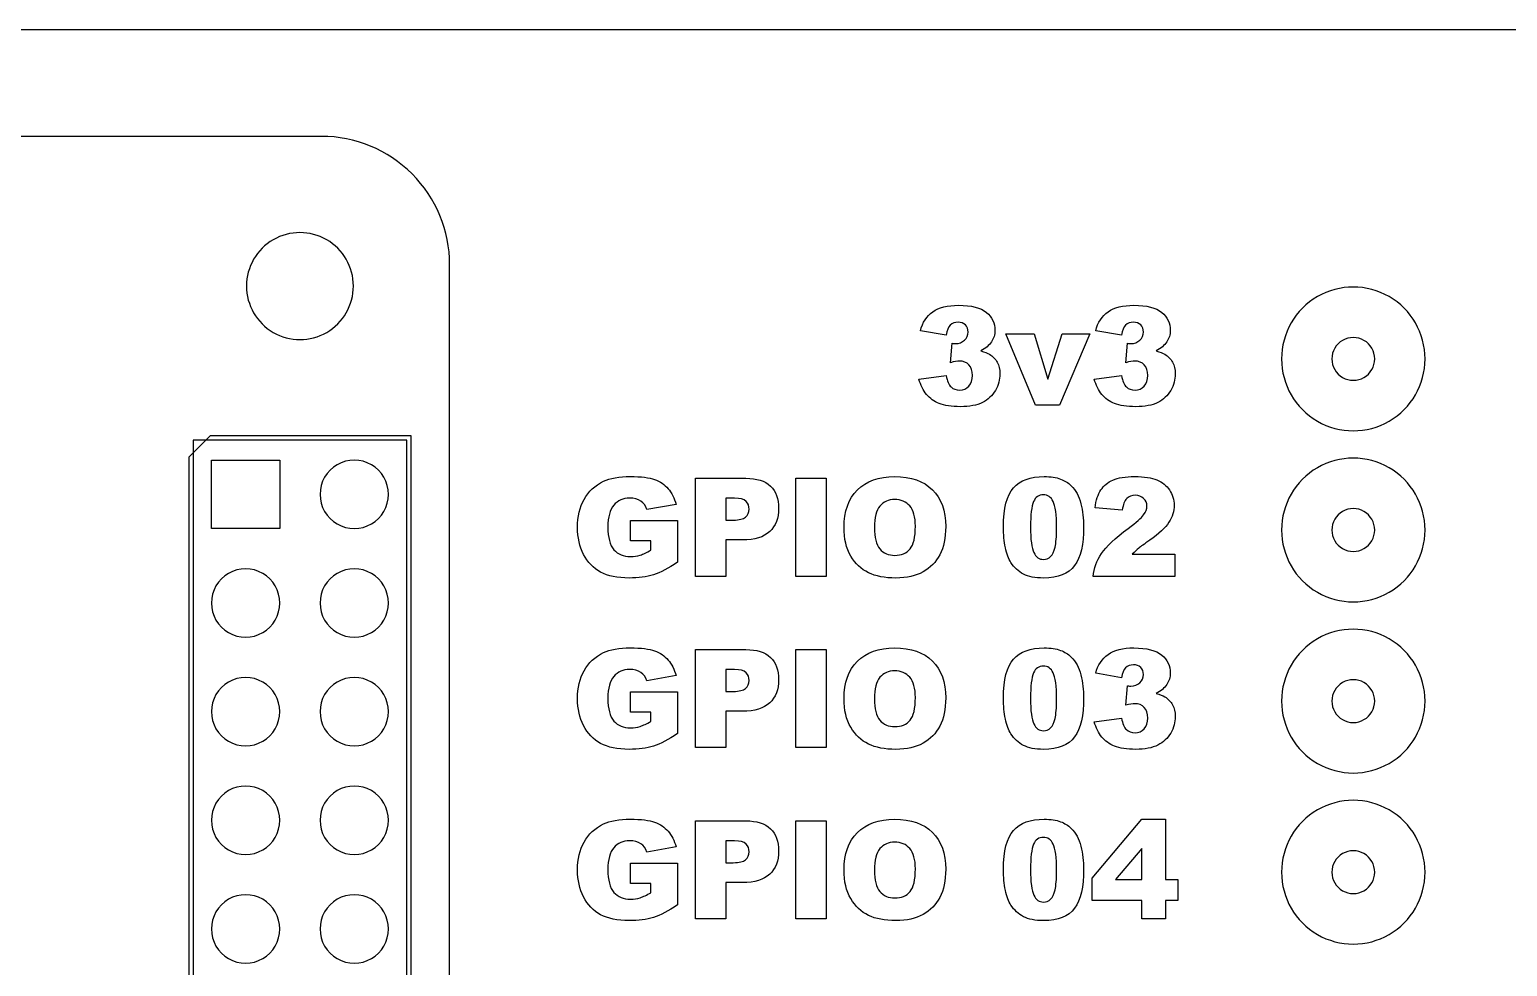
# Model space of a CAD drawing. Extents: x 24 to 191, y 8 to 99.
# Drawn here: x 72.82 to 107.38, y 77.22 to 99.12 of the extents above; entities that cross this region are included whole.
import ezdxf

# ---------------------------------------------------------------- set-up
doc = ezdxf.new("R2010")
doc.units = 0
for name, color, linetype in [('Innter_Cuts', 7, 'CONTINUOUS'), ('Line_Etch', 7, 'CONTINUOUS'), ('Outer_Cuts', 7, 'CONTINUOUS'), ('Text_Etch', 7, 'CONTINUOUS')]:
    doc.layers.add(name, color=color, linetype=linetype)

msp = doc.modelspace()

# ---------------------------------------------------------------- linework, layer by layer
at = {"layer": 'Innter_Cuts', "color": 3}
msp.add_lwpolyline([(80.395013, 93.125328), (80.395013, 93.125328), (80.395013, 93.125328), (80.395013, 93.125328)], close=True, dxfattribs=at)
for points in [[(79.770012, 94.207862), (79.383261, 94.431153), (78.906762, 94.431153), (78.520011, 94.207862)], [(78.520011, 94.207862), (78.133259, 93.984571), (77.89501, 93.571911), (77.89501, 93.125328)], [(80.395013, 93.125328), (80.395013, 93.571911), (80.156764, 93.984571), (79.770012, 94.207862)], [(77.89501, 93.125328), (77.89501, 92.678748), (78.133259, 92.266091), (78.520011, 92.042797)], [(79.770012, 92.042797), (80.156764, 92.266091), (80.395013, 92.678748), (80.395013, 93.125328)], [(78.520011, 92.042797), (78.906762, 91.819506), (79.383261, 91.819506), (79.770012, 92.042797)]]:
    msp.add_open_spline(points, degree=3, dxfattribs=at)
at = {"layer": 'Line_Etch', "color": 7}
for points in [[(79.64501, 96.625324), (29.645012, 96.625324)], [(82.645013, 14.625321), (82.645013, 93.625327)]]:
    msp.add_lwpolyline(points, dxfattribs=at)
for points in [[(104.27287, 91.421787), (104.27287, 91.421787), (104.27287, 91.421787), (104.27287, 91.421787)], [(105.450251, 91.421787), (105.450251, 91.421787), (105.450251, 91.421787), (105.450251, 91.421787)], [(81.745012, 89.625327), (77.04501, 89.625327), (76.545011, 89.125328), (76.545011, 38.625338), (81.745012, 38.625338), (81.745012, 89.625327), (81.745012, 89.625327)], [(76.645011, 89.525324), (76.645011, 38.72533), (81.645012, 38.72533), (81.645012, 89.525324), (76.645011, 89.525324), (76.645011, 89.525324)], [(77.075013, 89.055325), (78.675013, 89.055325), (78.675013, 87.455326), (77.075013, 87.455326), (77.075013, 89.055325), (77.075013, 89.055325)], [(81.215013, 88.255324), (81.215013, 88.255324), (81.215013, 88.255324), (81.215013, 88.255324)], [(104.27287, 87.421786), (104.27287, 87.421786), (104.27287, 87.421786), (104.27287, 87.421786)], [(105.450251, 87.421786), (105.450251, 87.421786), (105.450251, 87.421786), (105.450251, 87.421786)], [(78.675013, 85.715327), (78.675013, 85.715327), (78.675013, 85.715327), (78.675013, 85.715327)], [(81.215013, 85.715327), (81.215013, 85.715327), (81.215013, 85.715327), (81.215013, 85.715327)], [(104.27287, 83.421786), (104.27287, 83.421786), (104.27287, 83.421786), (104.27287, 83.421786)], [(105.450251, 83.421786), (105.450251, 83.421786), (105.450251, 83.421786), (105.450251, 83.421786)], [(78.675013, 83.175324), (78.675013, 83.175324), (78.675013, 83.175324), (78.675013, 83.175324)], [(81.215013, 83.175324), (81.215013, 83.175324), (81.215013, 83.175324), (81.215013, 83.175324)], [(78.675013, 80.635327), (78.675013, 80.635327), (78.675013, 80.635327), (78.675013, 80.635327)], [(81.215013, 80.635327), (81.215013, 80.635327), (81.215013, 80.635327), (81.215013, 80.635327)], [(104.27287, 79.421785), (104.27287, 79.421785), (104.27287, 79.421785), (104.27287, 79.421785)], [(105.450251, 79.421785), (105.450251, 79.421785), (105.450251, 79.421785), (105.450251, 79.421785)], [(78.675013, 78.095324), (78.675013, 78.095324), (78.675013, 78.095324), (78.675013, 78.095324)], [(81.215013, 78.095324), (81.215013, 78.095324), (81.215013, 78.095324), (81.215013, 78.095324)]]:
    msp.add_lwpolyline(points, close=True, dxfattribs=at)
for points in [[(81.766334, 95.746648), (81.203724, 96.309255), (80.44066, 96.625324), (79.64501, 96.625324)], [(82.645013, 93.625327), (82.645013, 94.420976), (82.328944, 95.184038), (81.766334, 95.746648)], [(104.612539, 92.877258), (104.093058, 93.177644), (103.452682, 93.177644), (102.933206, 92.877258)], [(102.933206, 92.877258), (102.413726, 92.576871), (102.094281, 92.021862), (102.095489, 91.421787)], [(105.450251, 91.421787), (105.451379, 92.021862), (105.13202, 92.576871), (104.612539, 92.877258)], [(104.023036, 91.855272), (103.868251, 91.944713), (103.677491, 91.944713), (103.522709, 91.855272)], [(103.522709, 91.855272), (103.367925, 91.76583), (103.272669, 91.600555), (103.272869, 91.421787)], [(104.27287, 91.421787), (104.273076, 91.600555), (104.177818, 91.76583), (104.023036, 91.855272)], [(102.095489, 91.421787), (102.09436, 90.821712), (102.413726, 90.266702), (102.933206, 89.966313)], [(103.272869, 91.421787), (103.272669, 91.243016), (103.367925, 91.077744), (103.522709, 90.988302)], [(104.023036, 90.988302), (104.177818, 91.077744), (104.273076, 91.243016), (104.27287, 91.421787)], [(104.612539, 89.966313), (105.13202, 90.266702), (105.451458, 90.821712), (105.450251, 91.421787)], [(103.522709, 90.988302), (103.677491, 90.89886), (103.868251, 90.89886), (104.023036, 90.988302)], [(102.933206, 89.966313), (103.452682, 89.66593), (104.093058, 89.66593), (104.612539, 89.966313)], [(104.612539, 88.877257), (104.093058, 89.177643), (103.452682, 89.177643), (102.933206, 88.877257)], [(80.015009, 88.948148), (79.767489, 88.80524), (79.61501, 88.541139), (79.61501, 88.255324)], [(80.815011, 88.948148), (80.56749, 89.091054), (80.262532, 89.091054), (80.015009, 88.948148)], [(81.215013, 88.255324), (81.215013, 88.541139), (81.062534, 88.80524), (80.815011, 88.948148)], [(102.933206, 88.877257), (102.413726, 88.576871), (102.094281, 88.021861), (102.095489, 87.421786)], [(105.450251, 87.421786), (105.451379, 88.021861), (105.13202, 88.576871), (104.612539, 88.877257)], [(79.61501, 88.255324), (79.61501, 87.969515), (79.767489, 87.705411), (80.015009, 87.562505)], [(80.815011, 87.562505), (81.062534, 87.705411), (81.215013, 87.969515), (81.215013, 88.255324)], [(103.522709, 87.855271), (103.367925, 87.765829), (103.272669, 87.600554), (103.272869, 87.421786)], [(104.023036, 87.855271), (103.868251, 87.944713), (103.677491, 87.944713), (103.522709, 87.855271)], [(104.27287, 87.421786), (104.273076, 87.600554), (104.177818, 87.765829), (104.023036, 87.855271)], [(80.015009, 87.562505), (80.262532, 87.419602), (80.56749, 87.419602), (80.815011, 87.562505)], [(102.095489, 87.421786), (102.09436, 86.821711), (102.413726, 86.266701), (102.933206, 85.966318)], [(103.272869, 87.421786), (103.272669, 87.243021), (103.367925, 87.077743), (103.522709, 86.988301)], [(104.023036, 86.988301), (104.177818, 87.077743), (104.273076, 87.243021), (104.27287, 87.421786)], [(104.612539, 85.966318), (105.13202, 86.266701), (105.451458, 86.821711), (105.450251, 87.421786)], [(103.522709, 86.988301), (103.677491, 86.89886), (103.868251, 86.89886), (104.023036, 86.988301)], [(77.475012, 86.408146), (77.227492, 86.26524), (77.075013, 86.001136), (77.075013, 85.715327)], [(78.275013, 86.408146), (78.02749, 86.551052), (77.722532, 86.551052), (77.475012, 86.408146)], [(78.675013, 85.715327), (78.675013, 86.001136), (78.522534, 86.26524), (78.275013, 86.408146)], [(80.015009, 86.408146), (79.767489, 86.26524), (79.61501, 86.001136), (79.61501, 85.715327)], [(80.815011, 86.408146), (80.56749, 86.551052), (80.262532, 86.551052), (80.015009, 86.408146)], [(81.215013, 85.715327), (81.215013, 86.001136), (81.062534, 86.26524), (80.815011, 86.408146)], [(77.075013, 85.715327), (77.075013, 85.429512), (77.227492, 85.165414), (77.475012, 85.022508)], [(78.275013, 85.022508), (78.522534, 85.165414), (78.675013, 85.429512), (78.675013, 85.715327)], [(79.61501, 85.715327), (79.61501, 85.429512), (79.767489, 85.165414), (80.015009, 85.022508)], [(80.815011, 85.022508), (81.062534, 85.165414), (81.215013, 85.429512), (81.215013, 85.715327)], [(102.933206, 85.966318), (103.452682, 85.665929), (104.093058, 85.665929), (104.612539, 85.966318)], [(77.475012, 85.022508), (77.722532, 84.879599), (78.02749, 84.879599), (78.275013, 85.022508)], [(80.015009, 85.022508), (80.262532, 84.879599), (80.56749, 84.879599), (80.815011, 85.022508)], [(104.612539, 84.877257), (104.093058, 85.177645), (103.452682, 85.177645), (102.933206, 84.877257)], [(102.933206, 84.877257), (102.413726, 84.576871), (102.094281, 84.021861), (102.095489, 83.421786)], [(105.450251, 83.421786), (105.451379, 84.021861), (105.13202, 84.576871), (104.612539, 84.877257)], [(78.275013, 83.868148), (78.02749, 84.011052), (77.722532, 84.011052), (77.475012, 83.868148)], [(80.815011, 83.868148), (80.56749, 84.011052), (80.262532, 84.011052), (80.015009, 83.868148)], [(77.475012, 83.868148), (77.227492, 83.72524), (77.075013, 83.461139), (77.075013, 83.175324)], [(78.675013, 83.175324), (78.675013, 83.461139), (78.522534, 83.72524), (78.275013, 83.868148)], [(80.015009, 83.868148), (79.767489, 83.72524), (79.61501, 83.461139), (79.61501, 83.175324)], [(81.215013, 83.175324), (81.215013, 83.461139), (81.062534, 83.72524), (80.815011, 83.868148)], [(103.522709, 83.855271), (103.367925, 83.765829), (103.272669, 83.600554), (103.272869, 83.421786)], [(104.023036, 83.855271), (103.868251, 83.944713), (103.677491, 83.944713), (103.522709, 83.855271)], [(104.27287, 83.421786), (104.273076, 83.600554), (104.177818, 83.765829), (104.023036, 83.855271)], [(102.095489, 83.421786), (102.09436, 82.821711), (102.413726, 82.266701), (102.933206, 81.966318)], [(103.272869, 83.421786), (103.272669, 83.243021), (103.367925, 83.077746), (103.522709, 82.988301)], [(104.023036, 82.988301), (104.177818, 83.077746), (104.273076, 83.243021), (104.27287, 83.421786)], [(104.612539, 81.966318), (105.13202, 82.266701), (105.451458, 82.821711), (105.450251, 83.421786)], [(77.075013, 83.175324), (77.075013, 82.889515), (77.227492, 82.625411), (77.475012, 82.482505)], [(78.275013, 82.482505), (78.522534, 82.625411), (78.675013, 82.889515), (78.675013, 83.175324)], [(79.61501, 83.175324), (79.61501, 82.889515), (79.767489, 82.625411), (80.015009, 82.482505)], [(80.815011, 82.482505), (81.062534, 82.625411), (81.215013, 82.889515), (81.215013, 83.175324)], [(103.522709, 82.988301), (103.677491, 82.898859), (103.868251, 82.898859), (104.023036, 82.988301)], [(77.475012, 82.482505), (77.722532, 82.339602), (78.02749, 82.339602), (78.275013, 82.482505)], [(80.015009, 82.482505), (80.262532, 82.339602), (80.56749, 82.339602), (80.815011, 82.482505)], [(102.933206, 81.966318), (103.452682, 81.665929), (104.093058, 81.665929), (104.612539, 81.966318)], [(77.475012, 81.328146), (77.227492, 81.18524), (77.075013, 80.921139), (77.075013, 80.635327)], [(78.275013, 81.328146), (78.02749, 81.471054), (77.722532, 81.471054), (77.475012, 81.328146)], [(78.675013, 80.635327), (78.675013, 80.921139), (78.522534, 81.18524), (78.275013, 81.328146)], [(80.015009, 81.328146), (79.767489, 81.18524), (79.61501, 80.921139), (79.61501, 80.635327)], [(80.815011, 81.328146), (80.56749, 81.471054), (80.262532, 81.471054), (80.015009, 81.328146)], [(81.215013, 80.635327), (81.215013, 80.921139), (81.062534, 81.18524), (80.815011, 81.328146)], [(102.933206, 80.877256), (102.413726, 80.57687), (102.094281, 80.02186), (102.095489, 79.421785)], [(104.612539, 80.877256), (104.093058, 81.177645), (103.452682, 81.177645), (102.933206, 80.877256)], [(105.450251, 79.421785), (105.451379, 80.02186), (105.13202, 80.57687), (104.612539, 80.877256)], [(77.075013, 80.635327), (77.075013, 80.349512), (77.227492, 80.085411), (77.475012, 79.942508)], [(78.275013, 79.942508), (78.522534, 80.085411), (78.675013, 80.349512), (78.675013, 80.635327)], [(79.61501, 80.635327), (79.61501, 80.349512), (79.767489, 80.085411), (80.015009, 79.942508)], [(80.815011, 79.942508), (81.062534, 80.085411), (81.215013, 80.349512), (81.215013, 80.635327)], [(77.475012, 79.942508), (77.722532, 79.799599), (78.02749, 79.799599), (78.275013, 79.942508)], [(80.015009, 79.942508), (80.262532, 79.799599), (80.56749, 79.799599), (80.815011, 79.942508)], [(103.522709, 79.85527), (103.367925, 79.765828), (103.272669, 79.600553), (103.272869, 79.421785)], [(104.023036, 79.85527), (103.868251, 79.944712), (103.677491, 79.944712), (103.522709, 79.85527)], [(104.27287, 79.421785), (104.273076, 79.600553), (104.177818, 79.765828), (104.023036, 79.85527)], [(102.095489, 79.421785), (102.09436, 78.821713), (102.413726, 78.266703), (102.933206, 77.966317)], [(103.272869, 79.421785), (103.272669, 79.24302), (103.367925, 79.077745), (103.522709, 78.9883)], [(104.023036, 78.9883), (104.177818, 79.077745), (104.273076, 79.24302), (104.27287, 79.421785)], [(104.612539, 77.966317), (105.13202, 78.266703), (105.451458, 78.821713), (105.450251, 79.421785)], [(77.475012, 78.788148), (77.227492, 78.64524), (77.075013, 78.381139), (77.075013, 78.095324)], [(78.275013, 78.788148), (78.02749, 78.931052), (77.722532, 78.931052), (77.475012, 78.788148)], [(78.675013, 78.095324), (78.675013, 78.381139), (78.522534, 78.64524), (78.275013, 78.788148)], [(80.015009, 78.788148), (79.767489, 78.64524), (79.61501, 78.381139), (79.61501, 78.095324)], [(80.815011, 78.788148), (80.56749, 78.931052), (80.262532, 78.931052), (80.015009, 78.788148)], [(81.215013, 78.095324), (81.215013, 78.381139), (81.062534, 78.64524), (80.815011, 78.788148)], [(103.522709, 78.9883), (103.677491, 78.898859), (103.868251, 78.898859), (104.023036, 78.9883)], [(77.075013, 78.095324), (77.075013, 77.809515), (77.227492, 77.545411), (77.475012, 77.402505)], [(78.275013, 77.402505), (78.522534, 77.545411), (78.675013, 77.809515), (78.675013, 78.095324)], [(79.61501, 78.095324), (79.61501, 77.809515), (79.767489, 77.545411), (80.015009, 77.402505)], [(80.815011, 77.402505), (81.062534, 77.545411), (81.215013, 77.809515), (81.215013, 78.095324)], [(102.933206, 77.966317), (103.452682, 77.665928), (104.093058, 77.665928), (104.612539, 77.966317)], [(77.475012, 77.402505), (77.722532, 77.259599), (78.02749, 77.259599), (78.275013, 77.402505)], [(80.015009, 77.402505), (80.262532, 77.259599), (80.56749, 77.259599), (80.815011, 77.402505)]]:
    msp.add_open_spline(points, degree=3, dxfattribs=at)
at = {"layer": 'Outer_Cuts', "color": 1}
msp.add_lwpolyline([(29.086116, 99.121783), (185.667735, 99.121783)], dxfattribs=at)
at = {"layer": 'Text_Etch', "color": 7}
for points in [[(94.25336, 91.973706), (93.65103, 92.081656)], [(98.352311, 91.973706), (97.749981, 92.081656)], [(94.358073, 91.333846), (94.39087, 91.789105)], [(98.4573, 91.333846), (98.490202, 91.789105)], [(93.616534, 90.948867), (94.253284, 91.033367)], [(97.71566, 90.948867), (98.352412, 91.033367)], [(88.391221, 88.631964), (89.569282, 88.631964)], [(89.491061, 87.189506), (89.103073, 87.189506), (89.103073, 86.338425), (88.391221, 86.338425), (88.391221, 88.631964)], [(89.304831, 88.165747), (89.103022, 88.165747), (89.103073, 87.654157)], [(87.939093, 88.021819), (87.255412, 87.899786)], [(98.372651, 87.887224), (97.73434, 87.938826)], [(86.875242, 87.169166), (86.875242, 87.646336), (87.970383, 87.646336), (87.970383, 86.668538)], [(89.103073, 87.654157), (89.276722, 87.654157)], [(87.349279, 86.953216), (87.349279, 87.169118), (86.875242, 87.169166)], [(98.604191, 86.857776), (99.599214, 86.857776), (99.599214, 86.338425)], [(99.599214, 86.338425), (97.687404, 86.338425)], [(88.391221, 84.626875), (89.569282, 84.626875)], [(89.491061, 83.184417), (89.103073, 83.184417), (89.103073, 82.333337), (88.391221, 82.333337), (88.391221, 84.626875)], [(87.939093, 84.016716), (87.255412, 83.894686)], [(89.304831, 84.160666), (89.103022, 84.160666), (89.103073, 83.649076)], [(98.352311, 83.963537), (97.749981, 84.071487)], [(86.875242, 83.164086), (86.875242, 83.641245), (87.970383, 83.641245), (87.970383, 82.663443)], [(89.103073, 83.649076), (89.276722, 83.649076)], [(98.4573, 83.323677), (98.490202, 83.778944)], [(87.349279, 82.948118), (87.349279, 83.164015), (86.875242, 83.164086)], [(97.71566, 82.938686), (98.352412, 83.023186)], [(88.391221, 80.621794), (89.569282, 80.621794)], [(89.491061, 79.179337), (89.103073, 79.179337), (89.103073, 78.328253), (88.391221, 78.328253), (88.391221, 80.621794)], [(87.939093, 80.011647), (87.255412, 79.889617)], [(89.304831, 80.155577), (89.103022, 80.155577), (89.103073, 79.643987)], [(86.875242, 79.158997), (86.875242, 79.636167), (87.970383, 79.636167), (87.970383, 78.658357)], [(89.103073, 79.643987), (89.276722, 79.643987)], [(87.349279, 78.943057), (87.349279, 79.158955), (86.875242, 79.158997)]]:
    msp.add_lwpolyline(points, dxfattribs=at)
for points in [[(94.253202, 91.973605), (94.253202, 91.973605), (94.253202, 91.973605), (94.253202, 91.973605)], [(95.647312, 92.004993), (96.310662, 92.004993), (96.63294, 90.952098), (96.966182, 92.004993), (97.60918, 92.004993), (96.903602, 90.343517), (96.338822, 90.343517), (95.647312, 92.004993), (95.647312, 92.004993)], [(98.352542, 91.973605), (98.352542, 91.973605), (98.352542, 91.973605), (98.352542, 91.973605)], [(90.73795, 88.631964), (91.448232, 88.631964), (91.448232, 86.338425), (90.73795, 86.338425), (90.73795, 88.631964), (90.73795, 88.631964)], [(91.865952, 87.483624), (91.865952, 87.483624), (91.865952, 87.483624), (91.865952, 87.483624)], [(92.574663, 87.480627), (92.574663, 87.480627), (92.574663, 87.480627), (92.574663, 87.480627)], [(95.594032, 87.494577), (95.594032, 87.494577), (95.594032, 87.494577), (95.594032, 87.494577)], [(96.226232, 87.492618), (96.226232, 87.492618), (96.226232, 87.492618), (96.226232, 87.492618)], [(90.73795, 84.626875), (91.448232, 84.626875), (91.448232, 82.333337), (90.73795, 82.333337), (90.73795, 84.626875), (90.73795, 84.626875)], [(98.352542, 83.963444), (98.352542, 83.963444), (98.352542, 83.963444), (98.352542, 83.963444)], [(91.865952, 83.478546), (91.865952, 83.478546), (91.865952, 83.478546), (91.865952, 83.478546)], [(92.574663, 83.475546), (92.574663, 83.475546), (92.574663, 83.475546), (92.574663, 83.475546)], [(95.594032, 83.489468), (95.594032, 83.489468), (95.594032, 83.489468), (95.594032, 83.489468)], [(96.226232, 83.487527), (96.226232, 83.487527), (96.226232, 83.487527), (96.226232, 83.487527)], [(90.73795, 80.621794), (91.448232, 80.621794), (91.448232, 78.328253), (90.73795, 78.328253), (90.73795, 80.621794), (90.73795, 80.621794)], [(98.829481, 78.756926), (97.66863, 78.756926), (97.66863, 79.281024), (98.829481, 80.660905), (99.384872, 80.660905), (99.384872, 79.251306), (99.672744, 79.251306), (99.672744, 78.756926), (99.384872, 78.756926), (99.384872, 78.328253), (98.829481, 78.328253), (98.829481, 78.756926), (98.829481, 78.756926)], [(98.829481, 79.251306), (98.829481, 79.972525), (98.216204, 79.251306), (98.829481, 79.251306), (98.829481, 79.251306)], [(91.865952, 79.473455), (91.865952, 79.473455), (91.865952, 79.473455), (91.865952, 79.473455)], [(95.594032, 79.484396), (95.594032, 79.484396), (95.594032, 79.484396), (95.594032, 79.484396)], [(96.226232, 79.482426), (96.226232, 79.482426), (96.226232, 79.482426), (96.226232, 79.482426)], [(92.574663, 79.470457), (92.574663, 79.470457), (92.574663, 79.470457), (92.574663, 79.470457)]]:
    msp.add_lwpolyline(points, close=True, dxfattribs=at)
for points in [[(93.938892, 92.522846), (94.081783, 92.625058), (94.283603, 92.676169), (94.544351, 92.676169)], [(94.544351, 92.676169), (94.84369, 92.676169), (95.060112, 92.620368), (95.193612, 92.508768)], [(98.03785, 92.522846), (98.180737, 92.625058), (98.382557, 92.676169), (98.643313, 92.676169)], [(98.643313, 92.676169), (98.942644, 92.676169), (99.159066, 92.620368), (99.292571, 92.508768)], [(93.65103, 92.081656), (93.701097, 92.27357), (93.797049, 92.42063), (93.938892, 92.522846)], [(94.531643, 92.280208), (94.456549, 92.280208), (94.395536, 92.257263), (94.348602, 92.211405)], [(94.703739, 92.217608), (94.662007, 92.25934), (94.60464, 92.280208), (94.531643, 92.280208)], [(95.193612, 92.508768), (95.327117, 92.397166), (95.393871, 92.256882), (95.393871, 92.087916)], [(97.749981, 92.081656), (97.800047, 92.27357), (97.896005, 92.42063), (98.03785, 92.522846)], [(98.630994, 92.280208), (98.5559, 92.280208), (98.494881, 92.257263), (98.447942, 92.211405)], [(98.803082, 92.217608), (98.761347, 92.25934), (98.703985, 92.280208), (98.630994, 92.280208)], [(99.292571, 92.508768), (99.426073, 92.397166), (99.492822, 92.256882), (99.492822, 92.087916)], [(94.348602, 92.211405), (94.301666, 92.16654), (94.26987, 92.087272), (94.253202, 91.973605)], [(94.681842, 91.860905), (94.738173, 91.914106), (94.766339, 91.977206), (94.766339, 92.050208)], [(94.766339, 92.050208), (94.766339, 92.120084), (94.745483, 92.175884), (94.703739, 92.217608)], [(95.393871, 92.087916), (95.393871, 91.98883), (95.36675, 91.899132), (95.31247, 91.818825)], [(98.447942, 92.211405), (98.401008, 92.16654), (98.36921, 92.087272), (98.352542, 91.973605)], [(98.781184, 91.860905), (98.837516, 91.914106), (98.865682, 91.977206), (98.865682, 92.050208)], [(98.865682, 92.050208), (98.865682, 92.120084), (98.844825, 92.175884), (98.803082, 92.217608)], [(99.492822, 92.087916), (99.492822, 91.98883), (99.465728, 91.899132), (99.411519, 91.818825)], [(94.39087, 91.789105), (94.426337, 91.783771), (94.453972, 91.781118), (94.473773, 91.781118)], [(94.473773, 91.781106), (94.557209, 91.781106), (94.626568, 91.807692), (94.681842, 91.860905)], [(95.31247, 91.818825), (95.258272, 91.738513), (95.176399, 91.66811), (95.066852, 91.607616)], [(95.066852, 91.607616), (95.155504, 91.585744), (95.223299, 91.560183), (95.27023, 91.530916)], [(98.490202, 91.789105), (98.525669, 91.783771), (98.553301, 91.781118), (98.573102, 91.781118)], [(98.573102, 91.781106), (98.656541, 91.781106), (98.7259, 91.807692), (98.781184, 91.860905)], [(99.411519, 91.818825), (99.357253, 91.738513), (99.275378, 91.66811), (99.16589, 91.607616)], [(99.16589, 91.607616), (99.25455, 91.585744), (99.322348, 91.560183), (99.369279, 91.530916)], [(94.564581, 91.371345), (94.514515, 91.371345), (94.445678, 91.358843), (94.358073, 91.333846)], [(94.786744, 91.283746), (94.732478, 91.342144), (94.658423, 91.371345), (94.564581, 91.371345)], [(94.869641, 91.036556), (94.869641, 91.142943), (94.842011, 91.22534), (94.786744, 91.283746)], [(95.27023, 91.530916), (95.346373, 91.483983), (95.405301, 91.421925), (95.447019, 91.344746)], [(95.447019, 91.344746), (95.489756, 91.268608), (95.51112, 91.177343), (95.51112, 91.070956)], [(98.663811, 91.371345), (98.613745, 91.371345), (98.544908, 91.358843), (98.4573, 91.333846)], [(98.885973, 91.283746), (98.831705, 91.342144), (98.757653, 91.371345), (98.663811, 91.371345)], [(98.968873, 91.036556), (98.968873, 91.142943), (98.941244, 91.22534), (98.885973, 91.283746)], [(99.369279, 91.530916), (99.445414, 91.483983), (99.504339, 91.421925), (99.546063, 91.344746)], [(99.546063, 91.344746), (99.588862, 91.268608), (99.61026, 91.177343), (99.61026, 91.070956)], [(93.794882, 90.592163), (93.717703, 90.68708), (93.658253, 90.805978), (93.616534, 90.948867)], [(94.253284, 91.033367), (94.278289, 90.90508), (94.316872, 90.815906), (94.369049, 90.765846)], [(94.783642, 90.786245), (94.840975, 90.848845), (94.869641, 90.932284), (94.869641, 91.036556)], [(95.51112, 91.070956), (95.51112, 90.937457), (95.476181, 90.80917), (95.4063, 90.686098)], [(97.894021, 90.592163), (97.816834, 90.68708), (97.757381, 90.805978), (97.71566, 90.948867)], [(98.352412, 91.033367), (98.377417, 90.90508), (98.416003, 90.815906), (98.468183, 90.765846)], [(98.88277, 90.786245), (98.940171, 90.848845), (98.968873, 90.932284), (98.968873, 91.036556)], [(99.61026, 91.070956), (99.61026, 90.937457), (99.575321, 90.80917), (99.505443, 90.686098)], [(94.09213, 90.377827), (93.972194, 90.426826), (93.873108, 90.498274), (93.794882, 90.592163)], [(94.369049, 90.765846), (94.422254, 90.716846), (94.489527, 90.692344), (94.570869, 90.692344)], [(94.570869, 90.692344), (94.656391, 90.692344), (94.727313, 90.723645), (94.783642, 90.786245)], [(95.4063, 90.686098), (95.336422, 90.564063), (95.235776, 90.469673), (95.104362, 90.402928)], [(98.191272, 90.377827), (98.071325, 90.426826), (97.972242, 90.498274), (97.894021, 90.592163)], [(98.468183, 90.765846), (98.521382, 90.716846), (98.588655, 90.692344), (98.67, 90.692344)], [(98.67, 90.692344), (98.75553, 90.692344), (98.826453, 90.723645), (98.88277, 90.786245)], [(99.505443, 90.686098), (99.435562, 90.564063), (99.33491, 90.469673), (99.203493, 90.402928)], [(94.58651, 90.304328), (94.377911, 90.304328), (94.213118, 90.328825), (94.09213, 90.377827)], [(95.104362, 90.402928), (94.972942, 90.337193), (94.800324, 90.304328), (94.58651, 90.304328)], [(98.685652, 90.304328), (98.47705, 90.304328), (98.312258, 90.328825), (98.191272, 90.377827)], [(99.203493, 90.402928), (99.072079, 90.337193), (98.899466, 90.304328), (98.685652, 90.304328)], [(85.789482, 88.137547), (85.892742, 88.323201), (86.043976, 88.464002), (86.24318, 88.559957)], [(86.24318, 88.559957), (86.398591, 88.63401), (86.607709, 88.671037), (86.87054, 88.671037)], [(86.87054, 88.671037), (87.12399, 88.671037), (87.31329, 88.648093), (87.43845, 88.602237)], [(87.43845, 88.602237), (87.564654, 88.556368), (87.668949, 88.484926), (87.75135, 88.387906)], [(89.569282, 88.631964), (89.825861, 88.631964), (90.017769, 88.57095), (90.145009, 88.448917)], [(92.178852, 88.358177), (92.387445, 88.566776), (92.67792, 88.671077), (93.05027, 88.671077)], [(93.05027, 88.671077), (93.432003, 88.671077), (93.726127, 88.568345), (93.932643, 88.362876)], [(95.82879, 88.409807), (95.986287, 88.583986), (96.225651, 88.671077), (96.54689, 88.671077)], [(96.54689, 88.671077), (96.701257, 88.671077), (96.827981, 88.651773), (96.927063, 88.613173)], [(96.927063, 88.613173), (97.026149, 88.575643), (97.106983, 88.526102), (97.169563, 88.464558)], [(97.169563, 88.464558), (97.232162, 88.404092), (97.281182, 88.339945), (97.31662, 88.272127)], [(97.872014, 88.358106), (97.938765, 88.459277), (98.032635, 88.536462), (98.153621, 88.589658)], [(98.153621, 88.589658), (98.275656, 88.643924), (98.444098, 88.671054), (98.658954, 88.671054)], [(98.658954, 88.671054), (98.883191, 88.671054), (99.05737, 88.645485), (99.181491, 88.594355)], [(99.181491, 88.594355), (99.306651, 88.543222), (99.404692, 88.464476), (99.475612, 88.358118)], [(85.634604, 87.485156), (85.634604, 87.735476), (85.686228, 87.95294), (85.789482, 88.137547)], [(86.854899, 88.167276), (86.699494, 88.167276), (86.575381, 88.113044), (86.482552, 88.004575)], [(87.11147, 88.098476), (87.044728, 88.144343), (86.959203, 88.167276), (86.854899, 88.167276)], [(87.75135, 88.387906), (87.834792, 88.291945), (87.897369, 88.169918), (87.939093, 88.021819)], [(89.57549, 88.090647), (89.527493, 88.140713), (89.437269, 88.165747), (89.304831, 88.165747)], [(90.145009, 88.448917), (90.273305, 88.32689), (90.337451, 88.153233), (90.337451, 87.927946)], [(91.865952, 87.483624), (91.865952, 87.858059), (91.970253, 88.149575), (92.178852, 88.358177)], [(93.048701, 88.134575), (92.905814, 88.134575), (92.791085, 88.083992), (92.704511, 87.982827)], [(93.402274, 87.984385), (93.315705, 88.084512), (93.197849, 88.134575), (93.048701, 88.134575)], [(93.932643, 88.362876), (94.139151, 88.158448), (94.242402, 87.871629), (94.242402, 87.502403)], [(95.594119, 87.494588), (95.594119, 87.930554), (95.672346, 88.235625), (95.82879, 88.409807)], [(96.525043, 88.246696), (96.419701, 88.246696), (96.343566, 88.192984), (96.29663, 88.085556)], [(96.756581, 88.088686), (96.705445, 88.194025), (96.628269, 88.246696), (96.525043, 88.246696)], [(97.31662, 88.272127), (97.353157, 88.205371), (97.382355, 88.127147), (97.404222, 88.037448)], [(97.73434, 87.938826), (97.759401, 88.11822), (97.805299, 88.25798), (97.872014, 88.358106)], [(98.475902, 88.157887), (98.424769, 88.106754), (98.390352, 88.01653), (98.372651, 87.887224)], [(98.676164, 88.234586), (98.594807, 88.234586), (98.528056, 88.209017), (98.475902, 88.157887)], [(98.870163, 88.159487), (98.81903, 88.209553), (98.754359, 88.234586), (98.676164, 88.234586)], [(98.948359, 87.981137), (98.948359, 88.051015), (98.922281, 88.110468), (98.870163, 88.159487)], [(99.475612, 88.358118), (99.547578, 88.252778), (99.583562, 88.134395), (99.583562, 88.002975)], [(86.482552, 88.004575), (86.390768, 87.89715), (86.34487, 87.726617), (86.34487, 87.492985)], [(87.255412, 87.899786), (87.227275, 87.986352), (87.179297, 88.052584), (87.11147, 88.098476)], [(89.564591, 87.724554), (89.619859, 87.772557), (89.647491, 87.833568), (89.647491, 87.907595)], [(89.647491, 87.907595), (89.647491, 87.979565), (89.623502, 88.040578), (89.57549, 88.090647)], [(90.337451, 87.927946), (90.337451, 87.6964), (90.26757, 87.515439), (90.127799, 87.385069)], [(92.704511, 87.982827), (92.617945, 87.88165), (92.574663, 87.71425), (92.574663, 87.480627)], [(93.533691, 87.511908), (93.533691, 87.727805), (93.489884, 87.885297), (93.402274, 87.984385)], [(96.29663, 88.085556), (96.249699, 87.979169), (96.226232, 87.781521), (96.226232, 87.492618)], [(96.834782, 87.475406), (96.834782, 87.779957), (96.808705, 87.984385), (96.756581, 88.088686)], [(97.404222, 88.037448), (97.446953, 87.866396), (97.46832, 87.688049), (97.46832, 87.502397)], [(98.511893, 87.460166), (98.698586, 87.598878), (98.818009, 87.70422), (98.870163, 87.776184)], [(98.870163, 87.776184), (98.922295, 87.848153), (98.948359, 87.916468), (98.948359, 87.981137)], [(99.583562, 88.002975), (99.583562, 87.863216), (99.542363, 87.729713), (99.459971, 87.602473)], [(85.775399, 86.853108), (85.681535, 87.036671), (85.634604, 87.247356), (85.634604, 87.485156)], [(86.34487, 87.492985), (86.34487, 87.244754), (86.391284, 87.067445), (86.48411, 86.961064)], [(89.276722, 87.654157), (89.413357, 87.654157), (89.509312, 87.677638), (89.564591, 87.724554)], [(92.023963, 86.814024), (91.918623, 86.992379), (91.865952, 87.215581), (91.865952, 87.483624)], [(92.574663, 87.480627), (92.574663, 87.24908), (92.617423, 87.082722), (92.702953, 86.981545)], [(93.408531, 86.978418), (93.491973, 87.077501), (93.533691, 87.255334), (93.533691, 87.511908)], [(94.242402, 87.502403), (94.242402, 87.234354), (94.197035, 87.014277), (94.106292, 86.842186)], [(95.639433, 87.008017), (95.609164, 87.155075), (95.594032, 87.317262), (95.594032, 87.494577)], [(96.226173, 87.492585), (96.226173, 87.200547), (96.251742, 87.000815), (96.30287, 86.893387)], [(96.800382, 87.017017), (96.823327, 87.115056), (96.834782, 87.267851), (96.834782, 87.475406)], [(97.46832, 87.502397), (97.46832, 87.086244), (97.39792, 86.781689), (97.257111, 86.588737)], [(97.886091, 86.870355), (97.99769, 87.037227), (98.206292, 87.233832), (98.511893, 87.460166)], [(99.459971, 87.602473), (99.378618, 87.475231), (99.229994, 87.335466), (99.014091, 87.183187)], [(90.127799, 87.385069), (89.989087, 87.254691), (89.776842, 87.189506), (89.491061, 87.189506)], [(99.014091, 87.183187), (98.885807, 87.094535), (98.799757, 87.032478), (98.755951, 86.997016)], [(86.174351, 86.438516), (86.003299, 86.531344), (85.870313, 86.66954), (85.775399, 86.853108)], [(86.48411, 86.961064), (86.577983, 86.85468), (86.708361, 86.801484), (86.875242, 86.801484)], [(86.875242, 86.801484), (86.95451, 86.801484), (87.030125, 86.812943), (87.102092, 86.835887)], [(87.102092, 86.835887), (87.174056, 86.858832), (87.256456, 86.897931), (87.349279, 86.953216)], [(92.43542, 86.422909), (92.266462, 86.505306), (92.129308, 86.635679), (92.023963, 86.814024)], [(92.702953, 86.981545), (92.789519, 86.88038), (92.906856, 86.829797), (93.054963, 86.829797)], [(93.054963, 86.829797), (93.207236, 86.829797), (93.325092, 86.879335), (93.408531, 86.978418)], [(94.106292, 86.842186), (94.016599, 86.67114), (93.886226, 86.53764), (93.715171, 86.441688)], [(95.76928, 86.662264), (95.714016, 86.746745), (95.670731, 86.861998), (95.639433, 87.008017)], [(96.30287, 86.893387), (96.355007, 86.787006), (96.430104, 86.733816), (96.528162, 86.733816)], [(96.528162, 86.733816), (96.59283, 86.733816), (96.648628, 86.756253), (96.695562, 86.801117)], [(96.695562, 86.801117), (96.743562, 86.846981), (96.778501, 86.918948), (96.800382, 87.017017)], [(97.687404, 86.338425), (97.709332, 86.527204), (97.775564, 86.704516), (97.886091, 86.870355)], [(98.755951, 86.997016), (98.713152, 86.96155), (98.662563, 86.915135), (98.604191, 86.857776)], [(86.840822, 86.299276), (86.568602, 86.299276), (86.346448, 86.345687), (86.174351, 86.438516)], [(87.970383, 86.668538), (87.760737, 86.525643), (87.575082, 86.428124), (87.413423, 86.375975)], [(93.078433, 86.299318), (92.819765, 86.299318), (92.605428, 86.340511), (92.43542, 86.422909)], [(93.715171, 86.441688), (93.545163, 86.346774), (93.332921, 86.299318), (93.078433, 86.299318)], [(96.06184, 86.391605), (95.94294, 86.45314), (95.845421, 86.543358), (95.76928, 86.662264)], [(96.529621, 86.299307), (96.336668, 86.299307), (96.180743, 86.330072), (96.06184, 86.391605)], [(97.257111, 86.588737), (97.116305, 86.395784), (96.873808, 86.299307), (96.529621, 86.299307)], [(87.413423, 86.375975), (87.252804, 86.324842), (87.061935, 86.299276), (86.840822, 86.299276)], [(86.24318, 84.554877), (86.398591, 84.628924), (86.607709, 84.665946), (86.87054, 84.665946)], [(86.87054, 84.665946), (87.12399, 84.665946), (87.31329, 84.643001), (87.43845, 84.597148)], [(92.178852, 84.353097), (92.387445, 84.56169), (92.67792, 84.665988), (93.05027, 84.665988)], [(93.05027, 84.665988), (93.432003, 84.665988), (93.726127, 84.563253), (93.932643, 84.357787)], [(95.82879, 84.404718), (95.986287, 84.578897), (96.225651, 84.665988), (96.54689, 84.665988)], [(96.54689, 84.665988), (96.701257, 84.665988), (96.827981, 84.646684), (96.927063, 84.608087)], [(98.03785, 84.512665), (98.180737, 84.614877), (98.382554, 84.665988), (98.643302, 84.665988)], [(98.643302, 84.665988), (98.942641, 84.665988), (99.159066, 84.610187), (99.292571, 84.498588)], [(85.789482, 84.132458), (85.892742, 84.318109), (86.043976, 84.458916), (86.24318, 84.554877)], [(87.43845, 84.597148), (87.564654, 84.551279), (87.668949, 84.479831), (87.75135, 84.382806)], [(87.75135, 84.382806), (87.834792, 84.286853), (87.897369, 84.16482), (87.939093, 84.016716)], [(89.569282, 84.626875), (89.825861, 84.626875), (90.017769, 84.565864), (90.145009, 84.443837)], [(90.145009, 84.443837), (90.273305, 84.321804), (90.337451, 84.148144), (90.337451, 83.922857)], [(91.865952, 83.478546), (91.865952, 83.852979), (91.970253, 84.144498), (92.178852, 84.353097)], [(93.932643, 84.357787), (94.139151, 84.153359), (94.242402, 83.866534), (94.242402, 83.497317)], [(95.594119, 83.489497), (95.594119, 83.925468), (95.672346, 84.230544), (95.82879, 84.404718)], [(96.927063, 84.608087), (97.026149, 84.570552), (97.106983, 84.52101), (97.169563, 84.459455)], [(97.169563, 84.459455), (97.232162, 84.398989), (97.281182, 84.334848), (97.31662, 84.267024)], [(97.749981, 84.071487), (97.800047, 84.263392), (97.896005, 84.410455), (98.03785, 84.512665)], [(99.292571, 84.498588), (99.426073, 84.386986), (99.492822, 84.246707), (99.492822, 84.077744)], [(85.634604, 83.480067), (85.634604, 83.730387), (85.686228, 83.947851), (85.789482, 84.132458)], [(86.482552, 83.999466), (86.390768, 83.892041), (86.34487, 83.721511), (86.34487, 83.487888)], [(86.854899, 84.162176), (86.699494, 84.162176), (86.575381, 84.107941), (86.482552, 83.999466)], [(87.11147, 84.093373), (87.044728, 84.139243), (86.959203, 84.162176), (86.854899, 84.162176)], [(87.255412, 83.894686), (87.227275, 83.981255), (87.179297, 84.047481), (87.11147, 84.093373)], [(89.57549, 84.085564), (89.527493, 84.135633), (89.437269, 84.160666), (89.304831, 84.160666)], [(89.647491, 83.902517), (89.647491, 83.974481), (89.623502, 84.035498), (89.57549, 84.085564)], [(92.704511, 83.977747), (92.617945, 83.876573), (92.574663, 83.709173), (92.574663, 83.475546)], [(93.048701, 84.129495), (92.905814, 84.129495), (92.791085, 84.078915), (92.704511, 83.977747)], [(93.402274, 83.979304), (93.315705, 84.079431), (93.197849, 84.129495), (93.048701, 84.129495)], [(93.533691, 83.506836), (93.533691, 83.722736), (93.489884, 83.880228), (93.402274, 83.979304)], [(96.29663, 84.080467), (96.249699, 83.974078), (96.226232, 83.776432), (96.226232, 83.487527)], [(96.525043, 84.241605), (96.419701, 84.241605), (96.343566, 84.187892), (96.29663, 84.080467)], [(96.756581, 84.083588), (96.705445, 84.188934), (96.628269, 84.241605), (96.525043, 84.241605)], [(96.834782, 83.470317), (96.834782, 83.774871), (96.808705, 83.979293), (96.756581, 84.083588)], [(97.31662, 84.267024), (97.353157, 84.200273), (97.382355, 84.12205), (97.404222, 84.032354)], [(97.404222, 84.032354), (97.446953, 83.861302), (97.46832, 83.682949), (97.46832, 83.497294)], [(98.447942, 84.201247), (98.401008, 84.156379), (98.36921, 84.077114), (98.352542, 83.963444)], [(98.630994, 84.270047), (98.5559, 84.270047), (98.494881, 84.247102), (98.447942, 84.201247)], [(98.803082, 84.207447), (98.761347, 84.249179), (98.703985, 84.270047), (98.630994, 84.270047)], [(98.781184, 83.850747), (98.837516, 83.903946), (98.865682, 83.967045), (98.865682, 84.040047)], [(98.865682, 84.040047), (98.865682, 84.109925), (98.844825, 84.165726), (98.803082, 84.207447)], [(99.492822, 84.077744), (99.492822, 83.978661), (99.465728, 83.888962), (99.411519, 83.808645)], [(89.276722, 83.649076), (89.413357, 83.649076), (89.509312, 83.672529), (89.564591, 83.719477)], [(89.564591, 83.719477), (89.619859, 83.767474), (89.647491, 83.828491), (89.647491, 83.902517)], [(90.337451, 83.922857), (90.337451, 83.691316), (90.26757, 83.510358), (90.127799, 83.379986)], [(98.490202, 83.778944), (98.525669, 83.77361), (98.553301, 83.770957), (98.573102, 83.770957)], [(98.573102, 83.770948), (98.656541, 83.770948), (98.7259, 83.797534), (98.781184, 83.850747)], [(99.411519, 83.808645), (99.357253, 83.728338), (99.275378, 83.657941), (99.16589, 83.597447)], [(85.775399, 82.848017), (85.681535, 83.031583), (85.634604, 83.242264), (85.634604, 83.480067)], [(86.34487, 83.487888), (86.34487, 83.239654), (86.391284, 83.062342), (86.48411, 82.955955)], [(90.127799, 83.379986), (89.989087, 83.249608), (89.776842, 83.184417), (89.491061, 83.184417)], [(92.023963, 82.808946), (91.918623, 82.987299), (91.865952, 83.2105), (91.865952, 83.478546)], [(92.574663, 83.475546), (92.574663, 83.243997), (92.617423, 83.077644), (92.702953, 82.976476)], [(93.408531, 82.973346), (93.491973, 83.072434), (93.533691, 83.250262), (93.533691, 83.506836)], [(94.242402, 83.497317), (94.242402, 83.229268), (94.197035, 83.009199), (94.106292, 82.837106)], [(95.639433, 83.002909), (95.609164, 83.149972), (95.594032, 83.312159), (95.594032, 83.489468)], [(96.226173, 83.487498), (96.226173, 83.195455), (96.251742, 82.995721), (96.30287, 82.888295)], [(96.800382, 83.011914), (96.823327, 83.109956), (96.834782, 83.262756), (96.834782, 83.470317)], [(97.46832, 83.497294), (97.46832, 83.081144), (97.39792, 82.776589), (97.257111, 82.583634)], [(98.663811, 83.361176), (98.613745, 83.361176), (98.544908, 83.348673), (98.4573, 83.323677)], [(98.885973, 83.273577), (98.831705, 83.331974), (98.757653, 83.361176), (98.663811, 83.361176)], [(99.16589, 83.597447), (99.254544, 83.575574), (99.322342, 83.550011), (99.369279, 83.520747)], [(99.369279, 83.520747), (99.445414, 83.473813), (99.504339, 83.411756), (99.546063, 83.334576)], [(99.546063, 83.334576), (99.588862, 83.258436), (99.61026, 83.167171), (99.61026, 83.060787)], [(86.48411, 82.955955), (86.577983, 82.849572), (86.708361, 82.796376), (86.875242, 82.796376)], [(87.102092, 82.830779), (87.174056, 82.853695), (87.256456, 82.892825), (87.349279, 82.948118)], [(92.702953, 82.976476), (92.789519, 82.875302), (92.906856, 82.824714), (93.054963, 82.824714)], [(93.054963, 82.824714), (93.207236, 82.824714), (93.325092, 82.874261), (93.408531, 82.973346)], [(95.76928, 82.657155), (95.714016, 82.741642), (95.670731, 82.856893), (95.639433, 83.002909)], [(96.695562, 82.796017), (96.743562, 82.841881), (96.778501, 82.913851), (96.800382, 83.011914)], [(97.894021, 82.581988), (97.816834, 82.6769), (97.757381, 82.795797), (97.71566, 82.938686)], [(98.352412, 83.023186), (98.377417, 82.894899), (98.416003, 82.805726), (98.468183, 82.755665)], [(98.88277, 82.776064), (98.940171, 82.838664), (98.968873, 82.922106), (98.968873, 83.026387)], [(98.968873, 83.026387), (98.968873, 83.132773), (98.941244, 83.215168), (98.885973, 83.273577)], [(99.61026, 83.060787), (99.61026, 82.927287), (99.575321, 82.799), (99.505443, 82.675929)], [(86.174351, 82.433427), (86.003299, 82.526252), (85.870313, 82.664451), (85.775399, 82.848017)], [(86.875242, 82.796376), (86.95451, 82.796376), (87.030125, 82.807834), (87.102092, 82.830779)], [(87.970383, 82.663443), (87.760737, 82.52056), (87.575082, 82.423038), (87.413423, 82.370889)], [(92.43542, 82.417825), (92.266462, 82.500217), (92.129308, 82.630596), (92.023963, 82.808946)], [(94.106292, 82.837106), (94.016599, 82.666051), (93.886226, 82.532549), (93.715171, 82.436596)], [(96.06184, 82.386507), (95.94294, 82.44804), (95.845421, 82.538255), (95.76928, 82.657155)], [(96.30287, 82.888295), (96.355007, 82.781909), (96.430104, 82.728716), (96.528162, 82.728716)], [(96.528162, 82.728716), (96.59283, 82.728716), (96.648628, 82.751152), (96.695562, 82.796017)], [(97.257111, 82.583634), (97.116305, 82.390684), (96.873808, 82.294206), (96.529621, 82.294206)], [(98.468183, 82.755665), (98.521382, 82.706666), (98.588655, 82.682166), (98.67, 82.682166)], [(98.67, 82.682166), (98.75553, 82.682166), (98.826453, 82.713464), (98.88277, 82.776064)], [(99.505443, 82.675929), (99.435562, 82.553893), (99.33491, 82.459498), (99.203493, 82.392747)], [(86.840822, 82.294187), (86.568602, 82.294187), (86.346448, 82.340601), (86.174351, 82.433427)], [(87.413423, 82.370889), (87.252804, 82.319753), (87.061935, 82.294187), (86.840822, 82.294187)], [(93.078433, 82.294226), (92.819765, 82.294226), (92.605428, 82.335428), (92.43542, 82.417825)], [(93.715171, 82.436596), (93.545163, 82.341685), (93.332921, 82.294226), (93.078433, 82.294226)], [(96.529621, 82.294206), (96.336668, 82.294206), (96.180743, 82.324974), (96.06184, 82.386507)], [(98.191272, 82.367646), (98.071325, 82.416646), (97.972242, 82.488093), (97.894021, 82.581988)], [(98.685652, 82.294147), (98.47705, 82.294147), (98.312258, 82.318644), (98.191272, 82.367646)], [(99.203493, 82.392747), (99.072079, 82.327012), (98.899466, 82.294147), (98.685652, 82.294147)], [(85.789482, 80.127375), (85.892742, 80.313032), (86.043976, 80.453832), (86.24318, 80.549788)], [(86.24318, 80.549788), (86.398591, 80.62384), (86.607709, 80.660868), (86.87054, 80.660868)], [(86.87054, 80.660868), (87.12399, 80.660868), (87.31329, 80.637923), (87.43845, 80.592065)], [(87.43845, 80.592065), (87.564654, 80.546198), (87.668949, 80.474754), (87.75135, 80.377734)], [(89.569282, 80.621794), (89.825861, 80.621794), (90.017769, 80.560778), (90.145009, 80.438748)], [(92.178852, 80.348008), (92.387445, 80.556604), (92.67792, 80.660905), (93.05027, 80.660905)], [(93.05027, 80.660905), (93.432003, 80.660905), (93.726127, 80.55817), (93.932643, 80.352695)], [(95.82879, 80.399637), (95.986287, 80.573814), (96.225651, 80.660905), (96.54689, 80.660905)], [(96.54689, 80.660905), (96.701257, 80.660905), (96.827981, 80.641601), (96.927063, 80.603004)], [(96.927063, 80.603004), (97.026149, 80.565474), (97.106983, 80.51593), (97.169563, 80.454388)], [(87.75135, 80.377734), (87.834792, 80.281776), (87.897369, 80.159748), (87.939093, 80.011647)], [(90.145009, 80.438748), (90.273305, 80.31672), (90.337451, 80.143061), (90.337451, 79.917774)], [(91.865952, 79.473455), (91.865952, 79.84789), (91.970253, 80.139406), (92.178852, 80.348008)], [(93.932643, 80.352695), (94.139151, 80.14827), (94.242402, 79.861451), (94.242402, 79.492239)], [(95.594119, 79.484408), (95.594119, 79.920379), (95.672346, 80.225455), (95.82879, 80.399637)], [(96.525043, 80.236507), (96.419701, 80.236507), (96.343566, 80.182792), (96.29663, 80.075367)], [(96.756581, 80.078497), (96.705445, 80.183836), (96.628269, 80.236507), (96.525043, 80.236507)], [(97.169563, 80.454388), (97.232162, 80.393922), (97.281182, 80.329773), (97.31662, 80.261947)], [(97.31662, 80.261947), (97.353157, 80.195198), (97.382355, 80.116975), (97.404222, 80.027276)], [(85.634604, 79.474984), (85.634604, 79.725298), (85.686228, 79.942762), (85.789482, 80.127375)], [(86.482552, 79.994406), (86.390768, 79.886972), (86.34487, 79.716445), (86.34487, 79.482816)], [(86.854899, 80.157107), (86.699494, 80.157107), (86.575381, 80.102875), (86.482552, 79.994406)], [(87.11147, 80.088307), (87.044728, 80.134171), (86.959203, 80.157107), (86.854899, 80.157107)], [(87.255412, 79.889617), (87.227275, 79.976183), (87.179297, 80.042415), (87.11147, 80.088307)], [(89.57549, 80.080478), (89.527493, 80.130544), (89.437269, 80.155577), (89.304831, 80.155577)], [(89.564591, 79.714385), (89.619859, 79.762388), (89.647491, 79.823402), (89.647491, 79.897437)], [(89.647491, 79.897437), (89.647491, 79.969404), (89.623502, 80.030417), (89.57549, 80.080478)], [(90.337451, 79.917774), (90.337451, 79.68623), (90.26757, 79.505269), (90.127799, 79.374897)], [(92.704511, 79.972658), (92.617945, 79.871489), (92.574663, 79.704089), (92.574663, 79.470457)], [(93.048701, 80.124417), (92.905814, 80.124417), (92.791085, 80.073829), (92.704511, 79.972658)], [(93.402274, 79.974227), (93.315705, 80.074354), (93.197849, 80.124417), (93.048701, 80.124417)], [(93.533691, 79.501745), (93.533691, 79.717645), (93.489884, 79.875139), (93.402274, 79.974227)], [(96.29663, 80.075367), (96.249699, 79.96898), (96.226232, 79.771334), (96.226232, 79.482426)], [(96.834782, 79.465216), (96.834782, 79.769771), (96.808705, 79.974196), (96.756581, 80.078497)], [(97.404222, 80.027276), (97.446953, 79.856224), (97.46832, 79.677871), (97.46832, 79.492228)], [(85.775399, 78.842928), (85.681535, 79.026491), (85.634604, 79.237181), (85.634604, 79.474984)], [(86.34487, 79.482816), (86.34487, 79.234582), (86.391284, 79.057273), (86.48411, 78.950889)], [(89.276722, 79.643987), (89.413357, 79.643987), (89.509312, 79.667468), (89.564591, 79.714385)], [(92.023963, 78.803854), (91.918623, 78.98221), (91.865952, 79.205411), (91.865952, 79.473455)], [(93.408531, 78.968257), (93.491973, 79.067342), (93.533691, 79.245173), (93.533691, 79.501745)], [(94.242402, 79.492239), (94.242402, 79.224182), (94.197035, 79.004108), (94.106292, 78.832017)], [(95.639433, 78.997848), (95.609164, 79.144906), (95.594032, 79.30709), (95.594032, 79.484396)], [(96.226173, 79.482404), (96.226173, 79.190366), (96.251742, 78.990634), (96.30287, 78.883207)], [(97.46832, 79.492228), (97.46832, 79.076072), (97.39792, 78.77152), (97.257111, 78.578567)], [(90.127799, 79.374897), (89.989087, 79.244522), (89.776842, 79.179337), (89.491061, 79.179337)], [(92.574663, 79.470457), (92.574663, 79.238917), (92.617423, 79.072558), (92.702953, 78.971387)], [(96.800382, 79.006826), (96.823327, 79.104867), (96.834782, 79.257665), (96.834782, 79.465216)], [(86.174351, 78.428346), (86.003299, 78.521166), (85.870313, 78.659359), (85.775399, 78.842928)], [(86.48411, 78.950889), (86.577983, 78.844508), (86.708361, 78.791315), (86.875242, 78.791315)], [(86.875242, 78.791315), (86.95451, 78.791315), (87.030125, 78.802773), (87.102092, 78.825718)], [(87.102092, 78.825718), (87.174056, 78.848634), (87.256456, 78.887764), (87.349279, 78.943057)], [(92.43542, 78.412736), (92.266462, 78.495131), (92.129308, 78.625504), (92.023963, 78.803854)], [(92.702953, 78.971387), (92.789519, 78.870221), (92.906856, 78.819636), (93.054963, 78.819636)], [(93.054963, 78.819636), (93.207236, 78.819636), (93.325092, 78.869174), (93.408531, 78.968257)], [(94.106292, 78.832017), (94.016599, 78.660971), (93.886226, 78.527465), (93.715171, 78.431507)], [(95.76928, 78.652095), (95.714016, 78.736575), (95.670731, 78.851826), (95.639433, 78.997848)], [(96.30287, 78.883207), (96.355007, 78.77682), (96.430104, 78.723627), (96.528162, 78.723627)], [(96.528162, 78.723627), (96.59283, 78.723627), (96.648628, 78.746063), (96.695562, 78.790926)], [(96.695562, 78.790926), (96.743562, 78.836792), (96.778501, 78.908759), (96.800382, 79.006826)], [(87.970383, 78.658357), (87.760737, 78.515468), (87.575082, 78.417952), (87.413423, 78.365806)], [(96.06184, 78.381435), (95.94294, 78.442968), (95.845421, 78.533189), (95.76928, 78.652095)], [(97.257111, 78.578567), (97.116305, 78.385615), (96.873808, 78.289137), (96.529621, 78.289137)], [(86.840822, 78.289103), (86.568602, 78.289103), (86.346448, 78.335518), (86.174351, 78.428346)], [(87.413423, 78.365806), (87.252804, 78.314673), (87.061935, 78.289103), (86.840822, 78.289103)], [(93.078433, 78.289146), (92.819765, 78.289146), (92.605428, 78.330342), (92.43542, 78.412736)], [(93.715171, 78.431507), (93.545163, 78.336599), (93.332921, 78.289146), (93.078433, 78.289146)], [(96.529621, 78.289137), (96.336668, 78.289137), (96.180743, 78.319902), (96.06184, 78.381435)]]:
    msp.add_open_spline(points, degree=3, dxfattribs=at)

doc.saveas('drawing.dxf')
